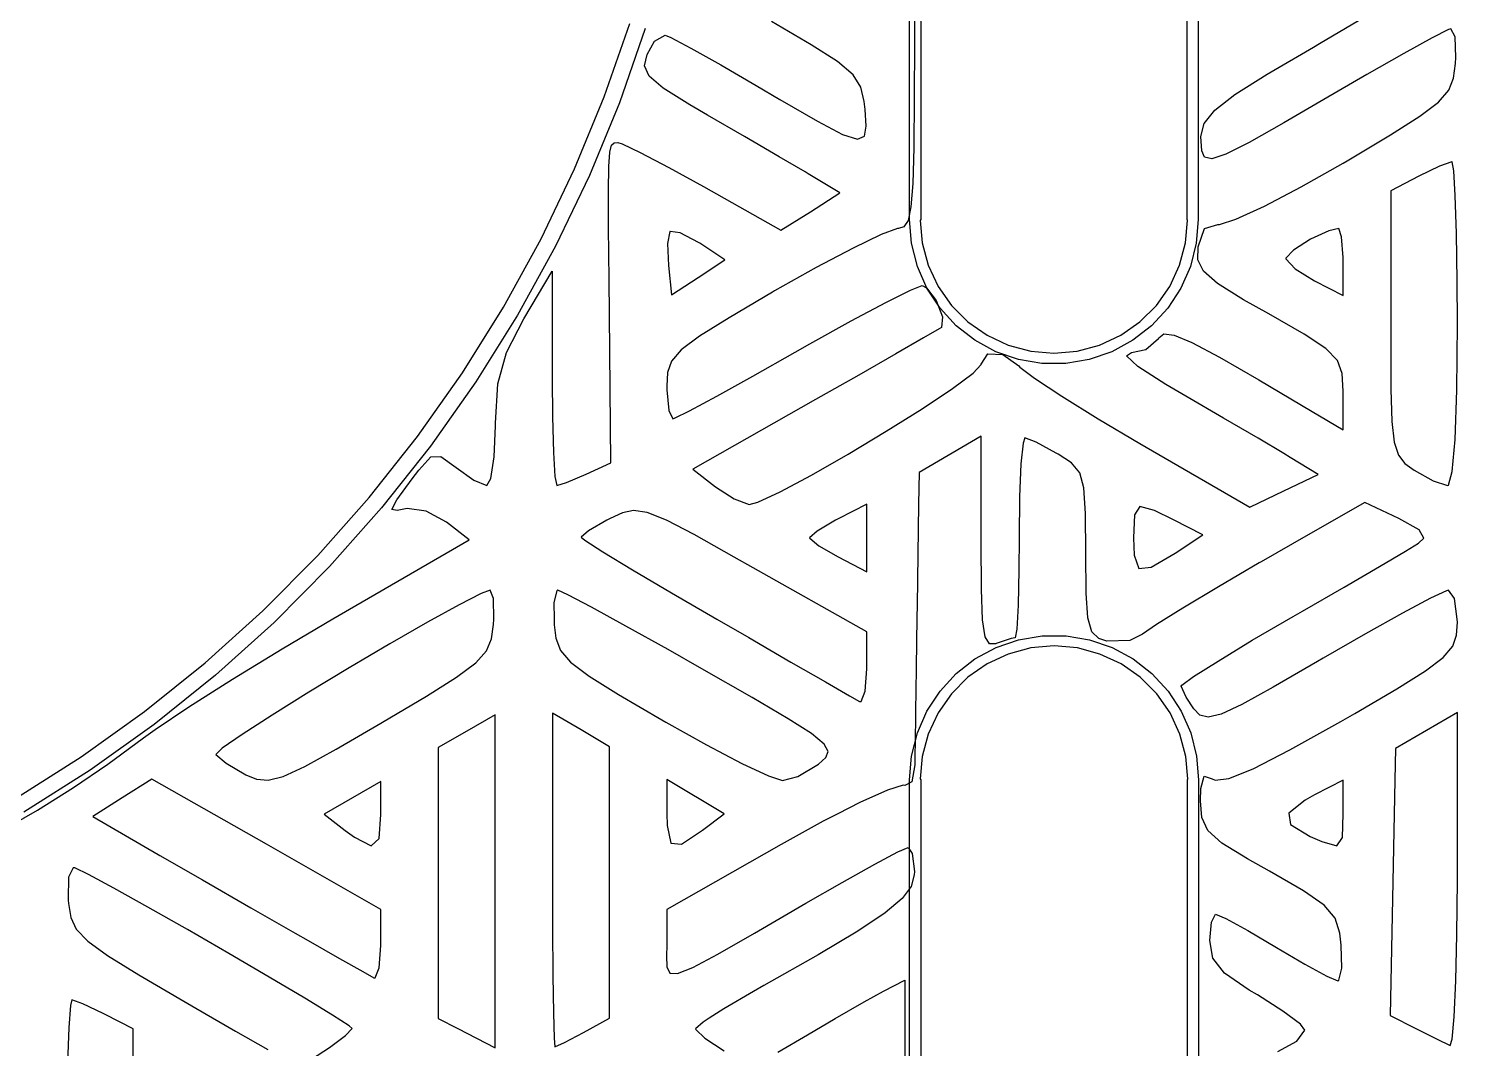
# Model space of a CAD drawing. Extents: x 19 to 403, y -177 to -75.
# Drawn here: x 177.72 to 190.55, y -170.91 to -161.75 of the extents above; entities that cross this region are included whole.
import ezdxf

# ---------------------------------------------------------------- set-up
doc = ezdxf.new("R2010")
doc.units = 0
doc.layers.add('BLACK', color=7, linetype='CONTINUOUS')

msp = doc.modelspace()

# ---------------------------------------------------------------- linework, layer by layer
at = {"layer": 'BLACK', "linetype": 'CONTINUOUS'}
for p, q in [((185.629, -163.469), (185.629, -132.002)), ((185.729, -132.002), (185.729, -163.469)), ((188.12, -163.469), (188.12, -132.002)), ((188.22, -132.002), (188.22, -163.469)), ((185.672, -160.22), (185.672, -161.884)), ((182.888, -162.367), (183.118, -161.708)), ((183.256, -161.752), (183.024, -162.419)), ((184.746, -161.9), (184.389, -161.691)), ((189.309, -161.889), (189.659, -161.682)), ((183.273, -161.985), (183.34, -161.868)), ((183.34, -161.868), (183.434, -161.814)), ((183.434, -161.814), (183.485, -161.835)), ((183.485, -161.835), (183.665, -161.929)), ((190.32, -161.836), (190.067, -161.976)), ((190.466, -161.763), (190.32, -161.836)), ((190.488, -161.755), (190.466, -161.763)), ((190.526, -161.828), (190.488, -161.755)), ((190.534, -162.012), (190.526, -161.828)), ((183.25, -162.087), (183.273, -161.985)), ((183.665, -161.929), (183.933, -162.079)), ((184.981, -162.05), (184.746, -161.9)), ((185.672, -161.884), (185.671, -162.376)), ((188.838, -162.164), (189.255, -161.92)), ((189.255, -161.92), (189.309, -161.889)), ((190.067, -161.976), (189.734, -162.165)), ((183.29, -162.18), (183.25, -162.087)), ((183.933, -162.079), (184.252, -162.265)), ((185.121, -162.168), (184.981, -162.05)), ((190.513, -162.198), (190.53, -162.067)), ((190.53, -162.067), (190.534, -162.012)), ((183.416, -162.288), (183.29, -162.18)), ((184.252, -162.265), (184.463, -162.389)), ((185.192, -162.279), (185.121, -162.168)), ((188.55, -162.346), (188.838, -162.164)), ((189.734, -162.165), (189.349, -162.39)), ((190.47, -162.307), (190.513, -162.198)), ((182.622, -163.013), (182.888, -162.367)), ((183.657, -162.439), (183.416, -162.288)), ((184.463, -162.389), (184.803, -162.586)), ((185.221, -162.407), (185.192, -162.279)), ((185.671, -162.376), (185.667, -162.825)), ((188.369, -162.486), (188.55, -162.346)), ((189.349, -162.39), (188.99, -162.6)), ((190.377, -162.414), (190.47, -162.307)), ((183.024, -162.419), (182.755, -163.072)), ((183.815, -162.531), (183.657, -162.439)), ((185.229, -162.48), (185.221, -162.407)), ((185.239, -162.63), (185.229, -162.48)), ((188.273, -162.605), (188.369, -162.486)), ((190.21, -162.541), (190.377, -162.414)), ((184.146, -162.723), (183.815, -162.531)), ((184.803, -162.586), (185.028, -162.704)), ((185.223, -162.721), (185.239, -162.63)), ((188.242, -162.722), (188.273, -162.605)), ((188.99, -162.6), (188.676, -162.777)), ((189.945, -162.709), (190.21, -162.541)), ((182.954, -162.801), (182.977, -162.78)), ((182.977, -162.78), (183.01, -162.778)), ((183.01, -162.778), (183.047, -162.789)), ((184.457, -162.904), (184.146, -162.723)), ((185.028, -162.704), (185.16, -162.747)), ((185.16, -162.747), (185.223, -162.721)), ((188.252, -162.85), (188.242, -162.722)), ((188.676, -162.777), (188.467, -162.881)), ((189.558, -162.94), (189.945, -162.709)), ((182.929, -162.993), (182.938, -162.864)), ((182.938, -162.864), (182.954, -162.801)), ((183.047, -162.789), (183.211, -162.866)), ((183.211, -162.866), (183.468, -163)), ((184.69, -163.041), (184.457, -162.904)), ((185.667, -162.825), (185.657, -163.144)), ((188.277, -162.909), (188.252, -162.85)), ((188.342, -162.922), (188.277, -162.909)), ((188.467, -162.881), (188.342, -162.922)), ((182.321, -163.642), (182.622, -163.013)), ((182.926, -163.211), (182.929, -162.993)), ((183.468, -163), (183.779, -163.172)), ((189.145, -163.175), (189.52, -162.962)), ((189.52, -162.962), (189.558, -162.94)), ((190.386, -162.99), (190.2, -163.08)), ((190.496, -162.949), (190.386, -162.99)), ((190.5, -162.949), (190.496, -162.949)), ((190.515, -163.03), (190.5, -162.949)), ((190.528, -163.254), (190.515, -163.03)), ((182.755, -163.072), (182.45, -163.709)), ((184.718, -163.058), (184.69, -163.041)), ((185.004, -163.23), (184.718, -163.058)), ((185.657, -163.144), (185.641, -163.353)), ((190.2, -163.08), (189.948, -163.21)), ((182.927, -163.541), (182.926, -163.211)), ((183.779, -163.172), (184.473, -163.565)), ((184.739, -163.398), (185.004, -163.23)), ((188.814, -163.349), (189.145, -163.175)), ((189.948, -163.21), (189.948, -164.395)), ((190.539, -163.594), (190.528, -163.254)), ((184.473, -163.565), (184.739, -163.398)), ((185.641, -163.353), (185.615, -163.476)), ((188.558, -163.466), (188.814, -163.349)), ((182.931, -164.006), (182.927, -163.541)), ((185.519, -163.549), (185.374, -163.602)), ((185.529, -163.548), (185.519, -163.549)), ((185.578, -163.534), (185.529, -163.548)), ((185.615, -163.476), (185.578, -163.534)), ((185.646, -163.682), (185.629, -163.469)), ((185.729, -163.469), (185.725, -163.478)), ((185.725, -163.478), (185.742, -163.677)), ((188.106, -163.677), (188.124, -163.478)), ((188.124, -163.478), (188.12, -163.469)), ((188.22, -163.469), (188.202, -163.682)), ((188.22, -163.713), (188.276, -163.55)), ((188.276, -163.55), (188.395, -163.513)), ((188.395, -163.513), (188.41, -163.513)), ((188.41, -163.513), (188.558, -163.466)), ((189.482, -163.548), (189.394, -163.569)), ((189.507, -163.623), (189.482, -163.548)), ((181.984, -164.254), (182.321, -163.642)), ((183.477, -163.576), (183.456, -163.684)), ((183.478, -163.576), (183.477, -163.576)), ((183.569, -163.588), (183.478, -163.576)), ((183.735, -163.676), (183.569, -163.588)), ((183.745, -163.682), (183.735, -163.676)), ((185.374, -163.602), (185.121, -163.725)), ((185.742, -163.677), (185.797, -163.879)), ((188.052, -163.879), (188.106, -163.677)), ((189.228, -163.646), (189.075, -163.742)), ((189.394, -163.569), (189.228, -163.646)), ((189.52, -163.809), (189.507, -163.623)), ((190.545, -164.021), (190.539, -163.594)), ((182.45, -163.709), (182.109, -164.328)), ((183.456, -163.684), (183.464, -163.881)), ((183.97, -163.83), (183.745, -163.682)), ((185.121, -163.725), (184.923, -163.83)), ((185.699, -163.889), (185.646, -163.682)), ((188.202, -163.682), (188.15, -163.889)), ((188.217, -163.831), (188.22, -163.713)), ((189.075, -163.742), (189.007, -163.816)), ((182.166, -164.36), (182.419, -163.933)), ((182.419, -163.933), (182.421, -164.895)), ((183.464, -163.881), (183.491, -164.145)), ((183.731, -163.988), (183.97, -163.83)), ((184.791, -163.9), (184.417, -164.11)), ((184.923, -163.83), (184.791, -163.9)), ((185.785, -164.085), (185.699, -163.889)), ((185.797, -163.879), (185.885, -164.069)), ((187.964, -164.069), (188.052, -163.879)), ((188.15, -163.889), (188.064, -164.085)), ((188.266, -163.932), (188.217, -163.831)), ((188.393, -164.043), (188.266, -163.932)), ((189.007, -163.816), (189.008, -163.822)), ((189.008, -163.822), (189.09, -163.91)), ((189.09, -163.91), (189.264, -164.018)), ((189.52, -163.849), (189.52, -163.809)), ((189.52, -164.151), (189.52, -163.849)), ((182.934, -164.322), (182.931, -164.006)), ((183.491, -164.145), (183.731, -163.988)), ((185.637, -164.102), (185.741, -164.061)), ((185.741, -164.061), (185.782, -164.081)), ((188.627, -164.188), (188.393, -164.043)), ((189.264, -164.018), (189.52, -164.151)), ((190.547, -164.403), (190.545, -164.021)), ((184.398, -164.122), (184.009, -164.35)), ((184.417, -164.11), (184.398, -164.122)), ((185.415, -164.213), (185.637, -164.102)), ((185.782, -164.081), (185.866, -164.196)), ((185.902, -164.265), (185.785, -164.085)), ((185.885, -164.069), (186.005, -164.24)), ((187.844, -164.24), (187.964, -164.069)), ((188.064, -164.085), (187.947, -164.265)), ((188.853, -164.316), (188.627, -164.188)), ((181.614, -164.846), (181.984, -164.254)), ((185.104, -164.379), (185.415, -164.213)), ((185.866, -164.196), (185.923, -164.343)), ((186.047, -164.422), (185.902, -164.265)), ((186.005, -164.24), (186.153, -164.388)), ((187.696, -164.388), (187.844, -164.24)), ((187.947, -164.265), (187.802, -164.422)), ((189.171, -164.497), (188.853, -164.316)), ((182.109, -164.328), (181.735, -164.927)), ((182.01, -164.662), (182.166, -164.36)), ((182.948, -165.653), (182.934, -164.322)), ((184.009, -164.35), (183.744, -164.515)), ((184.734, -164.585), (185.104, -164.379)), ((185.915, -164.438), (185.895, -164.451)), ((185.923, -164.343), (185.915, -164.438)), ((186.216, -164.553), (186.047, -164.422)), ((186.153, -164.388), (186.324, -164.508)), ((187.524, -164.508), (187.696, -164.388)), ((187.802, -164.422), (187.633, -164.553)), ((189.948, -164.395), (189.948, -164.57)), ((190.542, -165), (190.547, -164.403)), ((183.744, -164.515), (183.579, -164.638)), ((185.755, -164.532), (185.505, -164.675)), ((185.895, -164.451), (185.755, -164.532)), ((186.404, -164.655), (186.216, -164.553)), ((186.324, -164.508), (186.514, -164.597)), ((187.335, -164.597), (187.524, -164.508)), ((187.633, -164.553), (187.445, -164.655)), ((187.749, -164.635), (187.862, -164.538)), ((187.862, -164.538), (187.866, -164.53)), ((187.866, -164.53), (187.91, -164.496)), ((187.91, -164.496), (188.003, -164.508)), ((188.003, -164.508), (188.163, -164.574)), ((188.163, -164.574), (188.41, -164.704)), ((189.367, -164.626), (189.171, -164.497)), ((189.948, -164.57), (189.95, -164.991)), ((181.933, -164.943), (182.01, -164.662)), ((183.579, -164.638), (183.491, -164.74)), ((184.223, -164.875), (184.603, -164.66)), ((184.603, -164.66), (184.734, -164.585)), ((185.505, -164.675), (185.173, -164.865)), ((186.271, -164.767), (186.332, -164.673)), ((186.332, -164.673), (186.466, -164.679)), ((186.606, -164.725), (186.404, -164.655)), ((186.466, -164.679), (186.609, -164.783)), ((186.514, -164.597), (186.716, -164.651)), ((186.716, -164.651), (186.924, -164.669)), ((186.924, -164.669), (187.133, -164.651)), ((187.133, -164.651), (187.335, -164.597)), ((187.445, -164.655), (187.242, -164.725)), ((187.577, -164.693), (187.62, -164.661)), ((187.679, -164.788), (187.577, -164.693)), ((187.62, -164.661), (187.749, -164.635)), ((188.41, -164.704), (188.764, -164.907)), ((189.471, -164.733), (189.367, -164.626)), ((183.491, -164.74), (183.455, -164.843)), ((186.201, -164.848), (186.271, -164.771)), ((186.271, -164.771), (186.271, -164.767)), ((186.817, -164.76), (186.606, -164.725)), ((186.609, -164.783), (186.618, -164.793)), ((186.618, -164.793), (186.751, -164.894)), ((187.031, -164.76), (186.817, -164.76)), ((187.242, -164.725), (187.031, -164.76)), ((187.93, -164.951), (187.679, -164.788)), ((189.513, -164.851), (189.471, -164.733)), ((181.212, -165.417), (181.614, -164.846)), ((181.735, -164.927), (181.328, -165.504)), ((181.911, -165.296), (181.933, -164.943)), ((182.421, -164.895), (182.424, -165.241)), ((183.455, -164.843), (183.448, -164.966)), ((183.897, -165.056), (184.223, -164.875)), ((185.173, -164.865), (184.784, -165.086)), ((186.014, -164.987), (186.201, -164.848)), ((186.751, -164.894), (186.996, -165.055)), ((188.109, -165.056), (187.93, -164.951)), ((188.764, -164.907), (189.242, -165.191)), ((189.52, -165.009), (189.513, -164.851)), ((183.448, -164.966), (183.449, -164.999)), ((183.449, -164.999), (183.466, -165.183)), ((183.652, -165.187), (183.897, -165.056)), ((184.784, -165.086), (183.683, -165.711)), ((185.742, -165.167), (186.014, -164.987)), ((186.996, -165.055), (187.322, -165.257)), ((188.447, -165.251), (188.109, -165.056)), ((189.52, -165.023), (189.52, -165.009)), ((189.52, -165.358), (189.52, -165.023)), ((189.95, -164.991), (189.959, -165.281)), ((190.526, -165.444), (190.542, -165)), ((183.466, -165.183), (183.502, -165.258)), ((183.518, -165.253), (183.652, -165.187)), ((185.419, -165.37), (185.742, -165.167)), ((189.242, -165.191), (189.52, -165.358)), ((181.899, -165.599), (181.91, -165.322)), ((181.91, -165.322), (181.911, -165.296)), ((182.424, -165.241), (182.433, -165.56)), ((183.502, -165.258), (183.518, -165.253)), ((187.322, -165.257), (187.697, -165.479)), ((188.757, -165.433), (188.447, -165.251)), ((189.959, -165.281), (189.98, -165.469)), ((180.778, -165.964), (181.212, -165.417)), ((185.077, -165.575), (185.419, -165.37)), ((186.271, -165.414), (185.715, -165.739)), ((186.271, -166.371), (186.271, -165.414)), ((186.664, -165.429), (186.647, -165.477)), ((186.765, -165.469), (186.664, -165.429)), ((186.944, -165.565), (186.765, -165.469)), ((188.988, -165.57), (188.757, -165.433)), ((189.98, -165.469), (190.017, -165.585)), ((190.501, -165.73), (190.526, -165.444)), ((181.328, -165.504), (180.889, -166.057)), ((181.222, -165.718), (181.331, -165.6)), ((181.331, -165.6), (181.422, -165.597)), ((181.422, -165.597), (181.557, -165.695)), ((181.869, -165.793), (181.899, -165.599)), ((182.433, -165.56), (182.445, -165.777)), ((184.749, -165.763), (185.077, -165.575)), ((186.647, -165.477), (186.629, -165.663)), ((186.963, -165.576), (186.944, -165.565)), ((187.083, -165.654), (186.963, -165.576)), ((187.697, -165.479), (188.683, -166.051)), ((189.045, -165.604), (188.988, -165.57)), ((190.017, -165.585), (190.075, -165.658)), ((181.163, -165.797), (181.222, -165.718)), ((181.557, -165.695), (181.718, -165.808)), ((182.724, -165.755), (182.948, -165.653)), ((183.683, -165.711), (183.886, -165.868)), ((186.629, -165.663), (186.617, -165.959)), ((187.156, -165.742), (187.083, -165.654)), ((189.297, -165.758), (189.045, -165.604)), ((190.075, -165.658), (190.159, -165.719)), ((190.159, -165.719), (190.328, -165.814)), ((190.467, -165.853), (190.501, -165.73)), ((181.025, -165.987), (181.163, -165.797)), ((181.718, -165.808), (181.833, -165.857)), ((181.833, -165.857), (181.869, -165.793)), ((182.445, -165.777), (182.461, -165.857)), ((182.461, -165.857), (182.55, -165.829)), ((182.55, -165.829), (182.724, -165.755)), ((184.468, -165.913), (184.749, -165.763)), ((185.715, -165.739), (185.71, -166.024)), ((187.194, -165.879), (187.156, -165.742)), ((188.99, -165.905), (189.297, -165.758)), ((190.328, -165.814), (190.458, -165.857)), ((190.458, -165.857), (190.467, -165.853)), ((180.315, -166.486), (180.778, -165.964)), ((180.982, -166.071), (181.025, -165.987)), ((183.886, -165.868), (184.055, -165.976)), ((184.055, -165.976), (184.19, -166.026)), ((184.266, -166.006), (184.468, -165.913)), ((186.617, -165.959), (186.613, -166.327)), ((187.209, -166.107), (187.194, -165.879)), ((188.683, -166.051), (188.99, -165.905)), ((180.889, -166.057), (180.42, -166.585)), ((181.029, -166.082), (180.982, -166.071)), ((181.118, -166.062), (181.029, -166.082)), ((181.289, -166.086), (181.118, -166.062)), ((181.471, -166.186), (181.289, -166.086)), ((183.051, -166.101), (182.942, -166.153)), ((183.151, -166.08), (183.051, -166.101)), ((183.273, -166.099), (183.151, -166.08)), ((183.445, -166.168), (183.273, -166.099)), ((184.19, -166.026), (184.266, -166.006)), ((185.244, -166.024), (184.988, -166.156)), ((185.244, -166.631), (185.244, -166.024)), ((185.71, -166.024), (185.697, -166.931)), ((187.211, -166.464), (187.209, -166.107)), ((187.696, -166.045), (187.647, -166.121)), ((187.828, -166.08), (187.696, -166.045)), ((187.997, -166.164), (187.828, -166.08)), ((189.717, -166.008), (189.207, -166.301)), ((190.02, -166.153), (189.717, -166.008)), ((181.674, -166.345), (181.471, -166.186)), ((182.912, -166.169), (182.746, -166.265)), ((182.942, -166.153), (182.912, -166.169)), ((183.695, -166.298), (183.445, -166.168)), ((184.964, -166.169), (184.799, -166.267)), ((184.988, -166.156), (184.964, -166.169)), ((187.647, -166.121), (187.639, -166.327)), ((188.26, -166.301), (187.997, -166.164)), ((190.205, -166.256), (190.02, -166.153)), ((180.451, -167.054), (181.674, -166.345)), ((182.746, -166.265), (182.679, -166.321)), ((182.679, -166.321), (182.714, -166.349)), ((182.714, -166.349), (182.875, -166.451)), ((184.055, -166.499), (183.695, -166.298)), ((184.799, -166.267), (184.731, -166.327)), ((184.731, -166.327), (184.732, -166.331)), ((184.732, -166.331), (184.815, -166.399)), ((186.273, -166.789), (186.271, -166.371)), ((186.613, -166.327), (186.611, -166.615)), ((187.639, -166.327), (187.644, -166.482)), ((188.014, -166.463), (188.26, -166.301)), ((189.207, -166.301), (188.785, -166.542)), ((190.199, -166.376), (190.246, -166.329)), ((190.246, -166.329), (190.205, -166.256)), ((179.823, -166.982), (180.315, -166.486)), ((182.875, -166.451), (183.142, -166.614)), ((184.224, -166.595), (184.055, -166.499)), ((184.815, -166.399), (184.988, -166.498)), ((184.988, -166.498), (185.244, -166.631)), ((187.214, -166.823), (187.211, -166.464)), ((187.644, -166.482), (187.686, -166.601)), ((187.799, -166.591), (188.014, -166.463)), ((189.848, -166.583), (190.082, -166.446)), ((190.082, -166.446), (190.199, -166.376)), ((180.42, -166.585), (179.923, -167.087)), ((183.142, -166.614), (183.491, -166.82)), ((185.244, -167.172), (184.224, -166.595)), ((186.611, -166.615), (186.603, -166.93)), ((187.686, -166.601), (187.799, -166.591)), ((188.768, -166.552), (188.401, -166.766)), ((188.785, -166.542), (188.768, -166.552)), ((189.529, -166.769), (189.848, -166.583)), ((181.782, -166.827), (181.584, -166.928)), ((181.862, -166.798), (181.782, -166.827)), ((181.893, -166.873), (181.862, -166.798)), ((181.896, -167.058), (181.893, -166.873)), ((182.461, -166.802), (182.435, -166.906)), ((182.47, -166.798), (182.461, -166.802)), ((182.56, -166.838), (182.47, -166.798)), ((182.773, -166.95), (182.56, -166.838)), ((183.491, -166.82), (183.897, -167.057)), ((186.284, -167.062), (186.273, -166.789)), ((187.229, -167.046), (187.214, -166.823)), ((188.401, -166.766), (188.082, -166.957)), ((189.157, -166.984), (189.529, -166.769)), ((190.304, -166.87), (190.053, -167.004)), ((190.448, -166.803), (190.304, -166.87)), ((190.466, -166.798), (190.448, -166.803)), ((190.52, -166.873), (190.466, -166.798)), ((190.546, -167.056), (190.52, -166.873)), ((179.304, -167.449), (179.823, -166.982)), ((181.584, -166.928), (181.301, -167.085)), ((182.435, -166.906), (182.438, -167.058)), ((183.082, -167.119), (182.773, -166.95)), ((185.697, -166.931), (185.695, -167.042)), ((186.603, -166.93), (186.592, -167.146)), ((188.082, -166.957), (187.844, -167.106)), ((189.072, -167.033), (189.157, -166.984)), ((190.053, -167.004), (189.722, -167.189)), ((179.923, -167.087), (179.398, -167.559)), ((179.995, -167.323), (180.451, -167.054)), ((181.301, -167.085), (180.962, -167.28)), ((181.875, -167.235), (181.893, -167.106)), ((181.893, -167.106), (181.896, -167.058)), ((182.438, -167.058), (182.438, -167.108)), ((182.438, -167.108), (182.454, -167.227)), ((183.461, -167.331), (183.082, -167.119)), ((183.897, -167.057), (184.185, -167.223)), ((185.695, -167.042), (185.688, -167.491)), ((186.306, -167.217), (186.284, -167.062)), ((187.265, -167.17), (187.229, -167.046)), ((187.844, -167.106), (187.721, -167.191)), ((188.705, -167.247), (189.072, -167.033)), ((190.54, -167.202), (190.547, -167.085)), ((190.547, -167.085), (190.546, -167.056)), ((181.83, -167.343), (181.875, -167.235)), ((182.454, -167.227), (182.495, -167.338)), ((184.185, -167.223), (184.564, -167.442)), ((185.244, -167.503), (185.244, -167.172)), ((186.345, -167.28), (186.306, -167.217)), ((186.405, -167.312), (186.608, -167.242)), ((186.542, -167.232), (186.406, -167.277)), ((186.577, -167.225), (186.542, -167.232)), ((186.592, -167.146), (186.577, -167.225)), ((186.608, -167.242), (186.819, -167.207)), ((186.819, -167.207), (187.033, -167.207)), ((187.033, -167.207), (187.244, -167.242)), ((187.244, -167.242), (187.447, -167.312)), ((187.329, -167.23), (187.265, -167.17)), ((187.401, -167.255), (187.329, -167.23)), ((187.607, -167.248), (187.401, -167.255)), ((187.721, -167.191), (187.607, -167.248)), ((188.398, -167.433), (188.705, -167.247)), ((189.722, -167.189), (189.341, -167.408)), ((190.505, -167.301), (190.54, -167.202)), ((179.551, -167.595), (179.995, -167.323)), ((180.962, -167.28), (180.597, -167.495)), ((181.734, -167.45), (181.83, -167.343)), ((182.495, -167.338), (182.586, -167.444)), ((183.763, -167.503), (183.461, -167.331)), ((186.216, -167.414), (186.405, -167.312)), ((186.515, -167.371), (186.325, -167.459)), ((186.403, -167.278), (186.345, -167.28)), ((186.406, -167.277), (186.403, -167.278)), ((186.717, -167.316), (186.515, -167.371)), ((186.926, -167.298), (186.717, -167.316)), ((187.135, -167.316), (186.926, -167.298)), ((187.337, -167.371), (187.135, -167.316)), ((187.527, -167.459), (187.337, -167.371)), ((187.447, -167.312), (187.636, -167.414)), ((190.419, -167.401), (190.505, -167.301)), ((178.76, -167.886), (179.304, -167.449)), ((180.597, -167.495), (180.235, -167.714)), ((181.562, -167.579), (181.734, -167.45)), ((182.586, -167.444), (182.752, -167.569)), ((184.216, -167.762), (183.763, -167.503)), ((184.564, -167.442), (184.874, -167.621)), ((185.23, -167.703), (185.244, -167.503)), ((185.688, -167.503), (185.682, -167.887)), ((185.688, -167.491), (185.688, -167.503)), ((186.047, -167.546), (186.216, -167.414)), ((186.325, -167.459), (186.153, -167.579)), ((187.699, -167.579), (187.527, -167.459)), ((187.636, -167.414), (187.805, -167.546)), ((188.178, -167.573), (188.398, -167.433)), ((189.291, -167.437), (188.892, -167.668)), ((189.341, -167.408), (189.291, -167.437)), ((190.003, -167.683), (190.26, -167.522)), ((190.26, -167.522), (190.419, -167.401)), ((179.398, -167.559), (178.847, -168.002)), ((179.159, -167.844), (179.551, -167.595)), ((181.292, -167.749), (181.562, -167.579)), ((182.752, -167.569), (183.017, -167.734)), ((184.874, -167.621), (185.088, -167.745)), ((185.902, -167.703), (186.047, -167.546)), ((186.153, -167.579), (186.005, -167.727)), ((187.847, -167.727), (187.699, -167.579)), ((187.805, -167.546), (187.95, -167.703)), ((188.068, -167.658), (188.073, -167.65)), ((188.073, -167.65), (188.178, -167.573)), ((180.235, -167.714), (179.905, -167.919)), ((180.897, -167.983), (181.292, -167.749)), ((183.017, -167.734), (183.406, -167.961)), ((184.539, -167.951), (184.216, -167.762)), ((185.088, -167.745), (185.18, -167.798)), ((185.194, -167.798), (185.23, -167.703)), ((185.785, -167.883), (185.902, -167.703)), ((186.005, -167.727), (185.885, -167.899)), ((187.967, -167.899), (187.847, -167.727)), ((187.95, -167.703), (188.067, -167.883)), ((188.112, -167.757), (188.068, -167.658)), ((188.181, -167.862), (188.112, -167.757)), ((188.892, -167.668), (188.611, -167.822)), ((189.626, -167.903), (190.003, -167.683)), ((178.192, -168.293), (178.76, -167.886)), ((178.856, -168.047), (179.159, -167.844)), ((182.679, -168.051), (182.422, -167.9)), ((182.422, -167.9), (182.422, -169.401)), ((185.18, -167.798), (185.194, -167.798)), ((185.682, -167.887), (185.678, -168.191)), ((185.699, -168.079), (185.785, -167.883)), ((185.885, -167.899), (185.797, -168.089)), ((188.055, -168.089), (187.967, -167.899)), ((188.067, -167.883), (188.153, -168.079)), ((188.235, -167.919), (188.181, -167.862)), ((188.425, -167.909), (188.308, -167.938)), ((188.611, -167.822), (188.425, -167.909)), ((189.499, -167.976), (189.626, -167.903)), ((190.547, -167.894), (190.269, -168.056)), ((190.547, -169.405), (190.547, -167.894)), ((178.847, -168.002), (178.273, -168.413)), ((179.905, -167.919), (179.636, -168.092)), ((180.482, -168.225), (180.883, -167.992)), ((180.883, -167.992), (180.897, -167.983)), ((181.909, -167.917), (181.653, -168.063)), ((181.909, -170.907), (181.909, -167.917)), ((183.406, -167.961), (183.439, -167.981)), ((183.439, -167.981), (183.805, -168.185)), ((184.748, -168.085), (184.539, -167.951)), ((188.308, -167.938), (188.235, -167.919)), ((189.043, -168.232), (189.499, -167.976)), ((178.43, -168.36), (178.751, -168.123)), ((178.751, -168.123), (178.856, -168.047)), ((179.636, -168.092), (179.458, -168.216)), ((181.653, -168.063), (181.397, -168.209)), ((182.935, -168.203), (182.679, -168.051)), ((184.862, -168.179), (184.748, -168.085)), ((185.646, -168.287), (185.699, -168.079)), ((185.797, -168.089), (185.742, -168.291)), ((188.11, -168.291), (188.055, -168.089)), ((188.153, -168.079), (188.206, -168.287)), ((190.269, -168.056), (189.991, -168.218)), ((177.602, -168.667), (178.192, -168.293)), ((179.458, -168.216), (179.4, -168.273)), ((179.4, -168.273), (179.492, -168.351)), ((180.199, -168.381), (180.482, -168.225)), ((181.397, -168.209), (181.397, -168.516)), ((182.935, -170.641), (182.935, -168.203)), ((183.805, -168.185), (184.124, -168.352)), ((184.899, -168.245), (184.862, -168.179)), ((184.876, -168.3), (184.899, -168.245)), ((185.629, -168.5), (185.646, -168.287)), ((185.677, -168.245), (185.675, -168.364)), ((185.678, -168.191), (185.677, -168.245)), ((185.742, -168.291), (185.725, -168.491)), ((188.127, -168.491), (188.11, -168.291)), ((188.206, -168.287), (188.223, -168.5)), ((188.714, -168.401), (189.043, -168.232)), ((189.991, -168.218), (189.985, -168.504)), ((178.273, -168.413), (177.677, -168.791)), ((178.123, -168.57), (178.43, -168.36)), ((179.492, -168.351), (179.669, -168.454)), ((180.005, -168.47), (180.199, -168.381)), ((184.124, -168.352), (184.362, -168.465)), ((184.625, -168.47), (184.812, -168.358)), ((184.812, -168.358), (184.876, -168.3)), ((185.675, -168.364), (185.649, -168.519)), ((188.495, -168.489), (188.714, -168.401)), ((178.826, -168.494), (178.561, -168.662)), ((179.854, -169.078), (178.826, -168.494)), ((179.669, -168.454), (179.766, -168.494)), ((179.766, -168.494), (179.87, -168.504)), ((179.87, -168.504), (180.005, -168.47)), ((180.883, -168.516), (180.628, -168.662)), ((180.883, -168.811), (180.883, -168.516)), ((181.397, -168.516), (181.396, -169.988)), ((183.965, -168.804), (183.448, -168.498)), ((183.448, -168.498), (183.448, -168.803)), ((184.362, -168.465), (184.487, -168.506)), ((184.487, -168.506), (184.625, -168.47)), ((185.57, -168.548), (185.43, -168.592)), ((185.586, -168.55), (185.57, -168.548)), ((185.649, -168.519), (185.586, -168.55)), ((185.629, -175.582), (185.629, -168.5)), ((185.725, -168.491), (185.729, -168.5)), ((185.729, -168.5), (185.729, -175.582)), ((188.123, -168.5), (188.127, -168.491)), ((188.123, -175.574), (188.123, -168.5)), ((188.223, -168.5), (188.223, -175.574)), ((188.242, -168.578), (188.272, -168.468)), ((188.272, -168.468), (188.345, -168.491)), ((188.345, -168.491), (188.371, -168.503)), ((188.371, -168.503), (188.495, -168.489)), ((189.52, -168.504), (189.264, -168.636)), ((189.52, -168.805), (189.52, -168.504)), ((189.985, -168.504), (189.967, -169.417)), ((177.8, -168.772), (178.123, -168.57)), ((178.561, -168.662), (178.295, -168.83)), ((180.628, -168.662), (180.372, -168.807)), ((185.43, -168.592), (185.182, -168.704)), ((188.239, -168.69), (188.242, -168.578)), ((189.264, -168.636), (189.18, -168.682)), ((177.428, -168.984), (177.8, -168.772)), ((180.372, -168.807), (180.563, -168.955)), ((183.448, -168.803), (183.451, -168.91)), ((183.771, -168.953), (183.965, -168.804)), ((184.986, -168.804), (184.853, -168.872)), ((185.182, -168.704), (184.986, -168.804)), ((188.251, -168.839), (188.239, -168.69)), ((189.18, -168.682), (189.033, -168.8)), ((189.033, -168.8), (189.049, -168.901)), ((189.514, -169.019), (189.52, -168.805)), ((178.295, -168.83), (178.883, -169.17)), ((180.866, -169.028), (180.883, -168.811)), ((183.451, -168.91), (183.485, -169.069)), ((184.853, -168.872), (184.475, -169.08)), ((188.305, -168.954), (188.251, -168.839)), ((189.049, -168.901), (189.225, -169.008)), ((180.563, -168.955), (180.645, -169.016)), ((180.645, -169.016), (180.796, -169.092)), ((180.796, -169.092), (180.866, -169.028)), ((183.582, -169.078), (183.771, -168.953)), ((188.432, -169.068), (188.305, -168.954)), ((189.225, -169.008), (189.329, -169.054)), ((189.329, -169.054), (189.465, -169.092)), ((189.465, -169.092), (189.514, -169.019)), ((178.883, -169.17), (178.898, -169.178)), ((178.898, -169.178), (179.281, -169.399)), ((180.881, -169.663), (179.854, -169.078)), ((184.475, -169.08), (183.45, -169.663)), ((183.485, -169.069), (183.582, -169.078)), ((185.316, -169.258), (185.524, -169.147)), ((185.524, -169.147), (185.616, -169.107)), ((185.616, -169.107), (185.653, -169.161)), ((185.653, -169.161), (185.672, -169.322)), ((188.661, -169.21), (188.432, -169.068)), ((178.121, -169.289), (178.078, -169.373)), ((178.135, -169.29), (178.121, -169.289)), ((178.256, -169.349), (178.135, -169.29)), ((185.023, -169.421), (185.316, -169.258)), ((185.672, -169.322), (185.671, -169.353)), ((188.859, -169.321), (188.661, -169.21)), ((189.165, -169.496), (188.859, -169.321)), ((178.078, -169.373), (178.076, -169.572)), ((178.484, -169.472), (178.256, -169.349)), ((179.281, -169.399), (179.716, -169.649)), ((182.422, -169.401), (182.423, -169.826)), ((184.696, -169.608), (185.023, -169.421)), ((185.671, -169.353), (185.643, -169.457)), ((189.967, -169.417), (189.944, -170.617)), ((190.543, -169.89), (190.547, -169.405)), ((178.076, -169.572), (178.076, -169.58)), ((178.791, -169.644), (178.484, -169.472)), ((185.563, -169.566), (185.41, -169.695)), ((185.643, -169.457), (185.563, -169.566)), ((189.352, -169.625), (189.165, -169.496)), ((178.076, -169.58), (178.079, -169.61)), ((178.079, -169.61), (178.099, -169.735)), ((179.145, -169.845), (178.791, -169.644)), ((179.716, -169.649), (180.113, -169.876)), ((180.882, -169.988), (180.881, -169.663)), ((183.45, -169.663), (183.449, -169.986)), ((184.237, -169.876), (184.696, -169.608)), ((185.41, -169.695), (185.165, -169.858)), ((188.338, -169.779), (188.376, -169.705)), ((188.376, -169.705), (188.469, -169.746)), ((189.45, -169.741), (189.352, -169.625)), ((178.099, -169.735), (178.148, -169.841)), ((182.423, -169.826), (182.426, -170.256)), ((188.323, -169.944), (188.338, -169.779)), ((188.469, -169.746), (188.666, -169.854)), ((189.492, -169.876), (189.45, -169.741)), ((178.148, -169.841), (178.25, -169.948)), ((178.25, -169.948), (178.429, -170.078)), ((179.518, -170.06), (179.145, -169.845)), ((180.113, -169.876), (180.23, -169.943)), ((180.23, -169.943), (180.51, -170.103)), ((183.906, -170.066), (184.237, -169.876)), ((185.165, -169.858), (184.808, -170.07)), ((188.351, -170.101), (188.323, -169.944)), ((188.666, -169.854), (188.922, -170.005)), ((189.504, -169.984), (189.492, -169.876)), ((190.534, -170.306), (190.543, -169.89)), ((178.429, -170.078), (178.708, -170.25)), ((179.879, -170.272), (179.518, -170.06)), ((180.868, -170.187), (180.882, -169.988)), ((181.396, -169.988), (181.396, -170.642)), ((183.449, -169.986), (183.447, -170.079)), ((183.447, -170.079), (183.449, -170.18)), ((183.683, -170.185), (183.906, -170.066)), ((184.808, -170.07), (184.32, -170.347)), ((188.922, -170.005), (189.176, -170.154)), ((189.508, -170.19), (189.504, -169.984)), ((180.51, -170.103), (180.719, -170.222)), ((180.832, -170.279), (180.868, -170.187)), ((183.449, -170.18), (183.475, -170.236)), ((183.546, -170.24), (183.683, -170.185)), ((188.457, -170.236), (188.351, -170.101)), ((189.176, -170.154), (189.375, -170.263)), ((189.483, -170.299), (189.508, -170.19)), ((178.708, -170.25), (179.112, -170.487)), ((180.199, -170.462), (179.879, -170.272)), ((180.719, -170.222), (180.819, -170.279)), ((180.819, -170.279), (180.832, -170.279)), ((182.426, -170.256), (182.431, -170.596)), ((183.475, -170.236), (183.546, -170.24)), ((184.32, -170.347), (184.227, -170.4)), ((185.394, -170.397), (185.586, -170.298)), ((185.586, -170.298), (185.586, -171.926)), ((188.677, -170.389), (188.457, -170.236)), ((189.375, -170.263), (189.473, -170.304)), ((189.473, -170.304), (189.483, -170.299)), ((190.519, -170.628), (190.534, -170.306)), ((178.108, -170.475), (178.095, -170.526)), ((178.208, -170.511), (178.108, -170.475)), ((180.448, -170.613), (180.199, -170.462)), ((184.227, -170.4), (183.962, -170.556)), ((185.221, -170.493), (185.394, -170.397)), ((188.751, -170.432), (188.677, -170.389)), ((188.981, -170.577), (188.751, -170.432)), ((178.095, -170.526), (178.081, -170.723)), ((178.39, -170.597), (178.208, -170.511)), ((178.407, -170.606), (178.39, -170.597)), ((179.112, -170.487), (179.222, -170.551)), ((179.222, -170.551), (179.577, -170.756)), ((182.431, -170.596), (182.437, -170.82)), ((183.962, -170.556), (183.83, -170.641)), ((184.961, -170.643), (185.221, -170.493)), ((189.137, -170.695), (188.981, -170.577)), ((178.081, -170.723), (178.07, -171.041)), ((178.659, -170.736), (178.407, -170.606)), ((180.597, -170.709), (180.448, -170.613)), ((180.564, -170.796), (180.626, -170.733)), ((180.626, -170.733), (180.597, -170.709)), ((181.396, -170.642), (181.573, -170.733)), ((181.573, -170.733), (181.909, -170.907)), ((182.7, -170.768), (182.935, -170.641)), ((183.777, -170.675), (183.707, -170.735)), ((183.83, -170.641), (183.777, -170.675)), ((184.711, -170.791), (184.961, -170.643)), ((189.178, -170.747), (189.137, -170.695)), ((189.944, -170.617), (190.181, -170.736)), ((190.501, -170.83), (190.519, -170.628)), ((178.659, -173.087), (178.659, -170.736)), ((179.577, -170.756), (179.866, -170.921)), ((180.42, -170.903), (180.564, -170.796)), ((182.437, -170.82), (182.444, -170.899)), ((182.444, -170.899), (182.53, -170.858)), ((182.53, -170.858), (182.7, -170.768)), ((183.707, -170.735), (183.709, -170.741)), ((183.709, -170.741), (183.792, -170.82)), ((183.792, -170.82), (183.963, -170.933)), ((184.447, -170.945), (184.711, -170.791)), ((188.934, -170.94), (189.105, -170.848)), ((189.105, -170.848), (189.178, -170.747)), ((190.181, -170.736), (190.366, -170.828)), ((190.366, -170.828), (190.483, -170.886)), ((190.483, -170.886), (190.501, -170.83)), ((180.26, -171.009), (180.42, -170.903)), ((182.444, -170.899), (182.444, -170.899))]:
    msp.add_line(p, q, dxfattribs=at)

doc.saveas('drawing.dxf')
